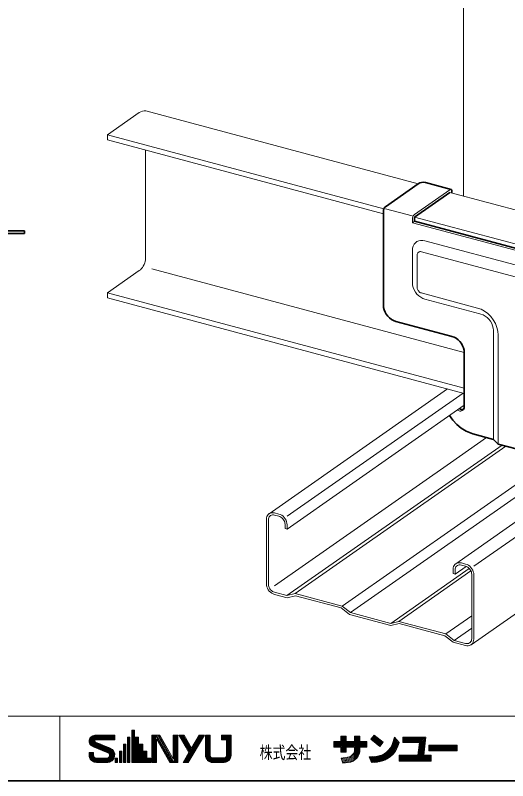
# Model space of a CAD drawing. Units: millimetres on the paper. Extents: x -195 to 195, y -138 to 138.
# Drawn here: x -10.4 to 104.2, y -137.5 to 40.8 of the extents above; entities that cross this region are included whole.
import ezdxf
from ezdxf.enums import TextEntityAlignment as Align

# ---------------------------------------------------------------- set-up
doc = ezdxf.new("R2010")
doc.units = ezdxf.units.MM
for name, color, linetype, lineweight in [('0-2_本体', 7, 'Continuous', 35), ('0-3_野縁受け', 3, 'Continuous', 18), ('0-4_野縁', 6, 'Continuous', 18), ('F-0_図面枠', 4, 'Continuous', 18)]:
    doc.layers.add(name, color=color, linetype=linetype, lineweight=lineweight)
doc.styles.add('ＭＳ ゴシック', font='')
doc.styles.get('ＭＳ ゴシック').set_extended_font_data('MS Gothic')

msp = doc.modelspace()

# ---------------------------------------------------------------- linework, layer by layer
at = {"layer": '0-2_本体'}
for p, q in [((85.081, 1.836), (91.122, 0.218)), ((75.805, -3.786), (83.416, 1.543)), ((90.779, -0.448), (82.567, -6.198)), ((75.314, -4.731), (75.314, -26.731)), ((82.567, -7.198), (82.567, -6.198)), ((82.567, -7.198), (118.78, -16.902)), ((-31.661, -9.444), (-8.261, -9.444)), ((-31.661, -10.044), (-8.261, -10.044)), ((-8.261, -9.444), (-8.261, -10.044)), ((91.01, -33.936), (78.191, -30.502)), ((94.149, -37.778), (94.149, -50.428)), ((96.098, -56.7), (100.911, -57.989)), ((102.023, -59.081), (100.911, -57.989)), ((120.859, -64.127), (102.023, -59.081))]:
    msp.add_line(p, q, dxfattribs=at)
at = {"layer": '0-2_本体', "color": 4, "lineweight": 18}
for p, q in [((82.567, -5.598), (90.771, 0.146)), ((91.01, 0.241), (90.932, 0.228)), ((91.082, 0.234), (91.01, 0.241)), ((75.771, -4.253), (81.971, -5.914)), ((118.78, -17.377), (82.075, -7.542)), ((127.494, -23.112), (84.973, -11.719)), ((83.188, -15.034), (83.188, -22.634)), ((84.154, -14.292), (126.661, -25.682)), ((84.415, -23.962), (84.154, -23.892)), ((84.415, -23.962), (97.214, -27.392)), ((97.751, -28.743), (84.953, -25.313)), ((98.033, -28.818), (97.751, -28.743)), ((98.526, -28.996), (98.033, -28.818)), ((100.239, -30.481), (99.883, -30.016)), ((100.911, -32.568), (100.911, -57.989)), ((102.023, -59.081), (102.023, -33.681)), ((93.527, -51.352), (93.702, -51.276)), ((93.702, -51.276), (93.853, -51.165)), ((93.853, -51.165), (93.977, -51.021))]:
    msp.add_line(p, q, dxfattribs=at)
for points in [[(90.932, 0.228), (90.848, 0.194), (90.771, 0.146)], [(82.567, -5.598), (82.481, -5.666), (82.398, -5.75), (82.321, -5.848), (82.251, -5.957), (82.19, -6.072), (82.141, -6.192), (82.105, -6.312), (82.082, -6.428), (82.075, -6.537), (82.075, -6.542), (82.075, -7.542), (82.567, -7.198)], [(84.973, -11.719), (84.47, -11.631), (83.982, -11.638), (83.524, -11.738), (83.11, -11.928), (82.753, -12.204), (82.463, -12.555), (82.25, -12.973), (82.119, -13.443), (82.075, -13.942), (82.075, -21.563)], [(84.154, -14.292), (83.986, -14.263), (83.823, -14.265), (83.671, -14.299), (83.533, -14.362), (83.414, -14.454), (83.317, -14.571), (83.246, -14.71), (83.202, -14.867), (83.188, -15.034)], [(82.075, -21.563), (82.121, -22.096), (82.253, -22.636)], [(82.253, -22.636), (82.468, -23.166), (82.759, -23.67), (83.118, -24.133), (83.533, -24.541), (83.991, -24.882), (84.48, -25.145), (84.953, -25.313)], [(83.188, -22.634), (83.202, -22.811), (83.245, -22.991), (83.315, -23.168), (83.412, -23.336), (83.53, -23.491), (83.668, -23.628), (83.82, -23.743), (83.983, -23.831), (84.15, -23.891), (84.154, -23.892)], [(99.623, -28.707), (98.861, -28.135), (98.049, -27.691), (97.214, -27.392)], [(99.883, -30.016), (99.47, -29.605), (99.013, -29.262), (98.526, -28.996)], [(102.023, -33.681), (101.953, -32.793), (101.738, -31.894), (101.385, -31.009), (100.904, -30.167), (100.311, -29.391), (99.623, -28.707)], [(100.911, -32.589), (100.868, -32.057), (100.739, -31.517), (100.527, -30.987), (100.239, -30.481)], [(92.509, -51.157), (92.712, -51.27), (92.921, -51.348), (93.131, -51.389), (93.335, -51.39), (93.527, -51.352)]]:
    msp.add_lwpolyline(points, dxfattribs=at)
at = {"layer": '0-2_本体'}
for points in [[(91.166, -0.551), (91.212, -0.432), (91.246, -0.312), (91.265, -0.197), (91.27, -0.089), (91.26, 0.007), (91.235, 0.09), (91.196, 0.157), (91.145, 0.205), (91.082, 0.234)], [(75.805, -3.786), (75.72, -3.854), (75.637, -3.939), (75.559, -4.036), (75.489, -4.145), (75.429, -4.261), (75.379, -4.38), (75.343, -4.5), (75.321, -4.616), (75.314, -4.726), (75.314, -4.731)], [(75.314, -26.731), (75.356, -27.263), (75.485, -27.803), (75.697, -28.333), (75.985, -28.839), (76.341, -29.304), (76.754, -29.715), (77.211, -30.058), (77.698, -30.324), (78.191, -30.502)], [(93.478, -35.669), (93.122, -35.204), (92.709, -34.794), (92.252, -34.45), (91.764, -34.184), (91.261, -34.004), (91.251, -34.001), (91.01, -33.936)], [(94.149, -37.778), (94.107, -37.245), (93.978, -36.706), (93.766, -36.175), (93.478, -35.669)], [(93.001, -50.813), (93.203, -50.926), (93.412, -51.004), (93.622, -51.044), (93.827, -51.046), (93.978, -51.019)], [(93.977, -51.021), (94.069, -50.85), (94.127, -50.656), (94.149, -50.445), (94.149, -50.428)], [(90.7, -52.423), (91.479, -53.545), (92.4, -54.55), (93.434, -55.409), (94.551, -56.094), (95.716, -56.585), (96.098, -56.7)]]:
    msp.add_lwpolyline(points, dxfattribs=at)
msp.add_arc((84.563, -0.095), 2, 75, 125, dxfattribs=at)
at = {"layer": '0-3_野縁受け'}
for p, q in [((93.986, -1.307), (93.986, 51.119)), ((11.088, 12.954), (18.46, 18.117)), ((11.088, 12.954), (11.088, 11.754)), ((75.418, -4.283), (11.088, 12.954)), ((75.314, -5.455), (11.088, 11.754)), ((19.935, 9.384), (19.935, -15.851)), ((126.878, -10.121), (90.779, -0.448)), ((118.885, -15.93), (82.567, -6.198)), ((94.147, -37.784), (21.417, -18.296)), ((11.088, -23.846), (11.088, -25.046)), ((94.149, -47.302), (11.088, -25.046))]:
    msp.add_line(p, q, dxfattribs=at)
for points in [[(83.412, 1.526), (19.977, 18.523), (19.619, 18.562), (19.225, 18.495), (18.807, 18.326), (18.46, 18.117)], [(18.46, -18.683), (18.716, -18.479), (18.965, -18.227), (19.198, -17.934), (19.408, -17.608), (19.59, -17.261), (19.737, -16.902), (19.846, -16.543), (19.912, -16.194), (19.935, -15.866), (19.935, -15.851)], [(94.149, -46.102), (11.088, -23.846), (18.46, -18.683)]]:
    msp.add_lwpolyline(points, dxfattribs=at)
at = {"layer": '0-4_野縁'}
for p, q in [((90.2, -46.244), (48.679, -75.317)), ((52.889, -75.899), (93.846, -47.221)), ((94.149, -50.009), (52.889, -78.899)), ((171.552, -52.748), (95.736, -105.835)), ((90.949, -63.444), (99.34, -57.568)), ((133.667, -57.89), (92.145, -86.964)), ((102.938, -59.326), (52.859, -94.391)), ((103.837, -59.567), (54.791, -93.909)), ((96.355, -87.546), (137.313, -58.867)), ((90.949, -63.444), (49.991, -92.123)), ((114.754, -62.492), (65.708, -96.834)), ((117.719, -63.286), (67.64, -98.352)), ((48.059, -76.605), (48.059, -91.605)), ((49.991, -75.123), (50.957, -75.382)), ((49.991, -75.623), (50.957, -75.882)), ((48.542, -76.735), (48.542, -91.735)), ((52.406, -77.77), (52.406, -78.77)), ((52.889, -77.899), (52.889, -78.899)), ((52.406, -78.77), (52.889, -78.899)), ((93.458, -86.77), (94.424, -87.029)), ((93.458, -87.27), (94.424, -87.529)), ((95.296, -88.056), (77.007, -100.862)), ((95.699, -88.644), (78.939, -100.38)), ((91.526, -88.252), (91.526, -89.252)), ((94.583, -87.579), (92.009, -89.382)), ((92.009, -88.382), (92.009, -89.382)), ((92.009, -89.382), (91.526, -89.252)), ((95.872, -89.417), (95.872, -104.417)), ((96.355, -89.546), (96.355, -104.546)), ((49.991, -93.623), (52.859, -94.391)), ((49.991, -94.123), (52.889, -94.899)), ((54.791, -93.909), (52.859, -94.391)), ((54.821, -94.417), (52.889, -94.899)), ((54.821, -94.417), (65.446, -97.264)), ((65.446, -97.264), (67.378, -98.782)), ((67.378, -98.782), (77.037, -101.37)), ((95.872, -99.092), (89.856, -103.305)), ((78.939, -100.38), (77.007, -100.862)), ((78.969, -100.888), (77.037, -101.37)), ((78.969, -100.888), (89.594, -103.735)), ((95.872, -101.963), (91.788, -104.822)), ((89.594, -103.735), (91.526, -105.252)), ((91.788, -104.822), (94.424, -105.529)), ((91.526, -105.252), (94.424, -106.029))]:
    msp.add_line(p, q, dxfattribs=at)
for points in [[(49.991, -75.123), (49.655, -75.067), (49.33, -75.073), (49.025, -75.142), (48.749, -75.271), (48.511, -75.456), (48.318, -75.692), (48.176, -75.971), (48.088, -76.285), (48.059, -76.605)], [(49.991, -75.623), (49.739, -75.581), (49.495, -75.586), (49.266, -75.637), (49.06, -75.734), (48.881, -75.873), (48.736, -76.05), (48.629, -76.259), (48.564, -76.495), (48.542, -76.735)], [(52.889, -77.899), (52.863, -77.545), (52.779, -77.186), (52.64, -76.833), (52.449, -76.496), (52.213, -76.186), (51.939, -75.913), (51.636, -75.684), (51.311, -75.507), (50.976, -75.387), (50.957, -75.382)], [(52.406, -77.77), (52.386, -77.504), (52.323, -77.235), (52.219, -76.97), (52.076, -76.717), (51.899, -76.485), (51.694, -76.28), (51.466, -76.109), (51.223, -75.976), (50.971, -75.886), (50.957, -75.882)], [(93.458, -86.77), (93.122, -86.714), (92.797, -86.72), (92.492, -86.789), (92.216, -86.918), (91.978, -87.103), (91.784, -87.339), (91.642, -87.618), (91.555, -87.932), (91.526, -88.252)], [(93.458, -87.27), (93.206, -87.228), (92.962, -87.233), (92.733, -87.284), (92.526, -87.381), (92.348, -87.52), (92.203, -87.697), (92.096, -87.906), (92.031, -88.142), (92.009, -88.382)], [(96.355, -89.546), (96.329, -89.192), (96.245, -88.833), (96.106, -88.479), (95.916, -88.143), (95.68, -87.833), (95.406, -87.56), (95.102, -87.331), (94.778, -87.154), (94.443, -87.034), (94.424, -87.029)], [(95.872, -89.417), (95.853, -89.151), (95.79, -88.882), (95.686, -88.617), (95.543, -88.364), (95.366, -88.132), (95.16, -87.927), (94.933, -87.755), (94.689, -87.623), (94.438, -87.532), (94.424, -87.529)], [(48.059, -91.605), (48.085, -91.96), (48.169, -92.319), (48.308, -92.672), (48.499, -93.009), (48.734, -93.318), (49.008, -93.592), (49.312, -93.821), (49.637, -93.998), (49.972, -94.118), (49.991, -94.123)], [(48.542, -91.735), (48.562, -92), (48.625, -92.27), (48.729, -92.535), (48.872, -92.787), (49.049, -93.02), (49.254, -93.225), (49.482, -93.396), (49.725, -93.529), (49.977, -93.619), (49.991, -93.623)], [(54.791, -93.909), (65.708, -96.834), (67.64, -98.352), (77.007, -100.862)], [(78.939, -100.38), (89.856, -103.305), (91.788, -104.822)], [(94.424, -105.529), (94.675, -105.571), (94.919, -105.566), (95.148, -105.514), (95.355, -105.418), (95.534, -105.279), (95.678, -105.102), (95.785, -104.892), (95.85, -104.657), (95.872, -104.417)], [(94.424, -106.029), (94.759, -106.085), (95.084, -106.078), (95.39, -106.01), (95.665, -105.881), (95.903, -105.696), (96.097, -105.46), (96.239, -105.18), (96.326, -104.866), (96.355, -104.546)]]:
    msp.add_lwpolyline(points, dxfattribs=at)
at = {"layer": 'F-0_図面枠'}
for p, q in [((-194.75, -122.5), (194.75, -122.5)), ((0, -122.5), (0, -137.5)), ((16.726, -125.729), (17.326, -125.729)), ((16.726, -133.256), (16.726, -125.729)), ((16.937, -133.256), (16.937, -125.729)), ((17.148, -133.256), (17.148, -125.729)), ((17.326, -127.394), (17.326, -125.729)), ((6.768, -128.316), (8.109, -128.316)), ((6.779, -128.105), (8.137, -128.105)), ((6.824, -127.894), (12.763, -127.894)), ((6.906, -127.683), (12.763, -127.683)), ((7.035, -127.472), (12.763, -127.472)), ((7.23, -127.261), (12.763, -127.261)), ((7.557, -127.05), (12.763, -127.05)), ((8.1, -126.928), (12.763, -126.928)), ((8.358, -127.961), (12.763, -127.961)), ((12.763, -127.961), (12.763, -126.928)), ((15.76, -127.394), (16.305, -127.394)), ((15.76, -133.256), (15.76, -127.394)), ((15.971, -133.256), (15.971, -127.394)), ((16.182, -133.256), (16.182, -127.394)), ((16.305, -133.256), (16.305, -127.394)), ((17.326, -127.394), (18.292, -127.394)), ((17.359, -133.256), (17.359, -127.394)), ((17.57, -133.256), (17.57, -127.394)), ((17.781, -133.256), (17.781, -127.394)), ((17.992, -133.256), (17.992, -127.394)), ((18.203, -133.256), (18.203, -127.394)), ((18.292, -129.015), (18.292, -127.394)), ((21.422, -126.928), (23.254, -126.928)), ((21.422, -133.256), (21.422, -126.928)), ((21.633, -133.256), (21.633, -126.928)), ((21.844, -133.256), (21.844, -126.928)), ((22.055, -133.256), (22.055, -126.928)), ((22.26, -126.904), (25.828, -133.256)), ((22.266, -133.256), (22.266, -126.928)), ((22.488, -133.256), (22.488, -127.741)), ((22.488, -127.741), (25.586, -133.256)), ((22.516, -126.928), (26.069, -133.256)), ((22.758, -126.928), (26.312, -133.256)), ((23, -126.928), (26.468, -133.105)), ((23.254, -126.928), (26.352, -132.444)), ((26.352, -132.444), (26.352, -126.928)), ((26.352, -126.928), (27.418, -126.928)), ((26.574, -133.256), (26.574, -126.928)), ((26.785, -133.256), (26.785, -126.928)), ((26.996, -133.256), (26.996, -126.928)), ((27.207, -133.256), (27.207, -126.928)), ((27.418, -133.256), (27.418, -126.928)), ((27.651, -126.928), (28.89, -126.928)), ((27.651, -126.928), (30.028, -130.934)), ((27.896, -126.928), (30.28, -130.945)), ((28.141, -126.928), (30.403, -130.738)), ((28.387, -126.928), (30.526, -130.532)), ((28.632, -126.928), (30.648, -130.325)), ((28.89, -126.928), (30.648, -129.89)), ((28.908, -133.256), (32.664, -126.928)), ((29.153, -133.256), (32.91, -126.928)), ((29.399, -133.256), (33.155, -126.928)), ((29.644, -133.256), (33.4, -126.928)), ((29.889, -133.256), (33.646, -126.928)), ((30.648, -129.89), (32.406, -126.928)), ((32.406, -126.928), (33.646, -126.928)), ((33.879, -131.591), (33.879, -126.928)), ((33.879, -126.928), (34.945, -126.928)), ((34.09, -131.719), (34.09, -126.928)), ((34.301, -131.719), (34.301, -126.928)), ((34.512, -131.719), (34.512, -126.928)), ((34.723, -131.719), (34.723, -126.928)), ((34.945, -131.591), (34.945, -126.928)), ((37.609, -126.928), (39.874, -126.928)), ((37.609, -127.994), (37.609, -126.928)), ((37.609, -127.994), (38.808, -127.994)), ((37.82, -127.994), (37.82, -126.928)), ((38.031, -127.994), (38.031, -126.928)), ((38.242, -127.994), (38.242, -126.928)), ((38.453, -127.994), (38.453, -126.928)), ((38.664, -127.994), (38.664, -126.928)), ((38.808, -131.591), (38.808, -127.994)), ((38.875, -127.994), (38.875, -126.928)), ((39.03, -131.719), (39.03, -126.928)), ((39.241, -131.719), (39.241, -126.928)), ((39.452, -131.719), (39.452, -126.928)), ((39.663, -131.719), (39.663, -126.928)), ((39.874, -131.591), (39.874, -126.928)), ((65.411, -128.373), (65.411, -127.121)), ((65.411, -127.121), (66.663, -127.121)), ((65.622, -130.845), (65.622, -127.121)), ((65.833, -130.845), (65.833, -127.121)), ((66.043, -130.845), (66.043, -127.121)), ((66.254, -130.845), (66.254, -127.121)), ((66.465, -130.845), (66.465, -127.121)), ((66.663, -128.373), (66.663, -127.121)), ((68.608, -127.121), (69.86, -127.121)), ((68.608, -128.373), (68.608, -127.121)), ((68.819, -132.531), (68.819, -127.121)), ((69.03, -132.324), (69.03, -127.121)), ((69.241, -132.072), (69.241, -127.121)), ((69.452, -131.751), (69.452, -127.121)), ((69.663, -131.301), (69.663, -127.121)), ((69.86, -128.373), (69.86, -127.121)), ((72.359, -127.85), (73.123, -126.857)), ((72.359, -127.85), (74.502, -129.498)), ((72.488, -127.683), (74.63, -129.33)), ((72.617, -127.515), (74.759, -129.163)), ((72.745, -127.348), (74.888, -128.996)), ((72.874, -127.181), (75.016, -128.829)), ((73.003, -127.014), (75.145, -128.662)), ((73.123, -126.857), (75.265, -128.505)), ((77.18, -129.484), (78.746, -128.336)), ((77.362, -129.088), (78.608, -128.175)), ((77.487, -128.735), (78.47, -128.014)), ((77.517, -128.636), (77.902, -127.351)), ((77.588, -128.4), (78.333, -127.854)), ((77.688, -128.065), (78.195, -127.693)), ((77.789, -127.729), (78.057, -127.533)), ((77.902, -127.351), (78.952, -128.577)), ((79.838, -128.604), (79.838, -127.351)), ((79.838, -127.351), (85.208, -127.351)), ((79.838, -127.562), (84.973, -127.562)), ((79.838, -127.773), (84.738, -127.773)), ((79.838, -127.984), (84.503, -127.984)), ((79.838, -128.195), (84.268, -128.195)), ((83.888, -131.689), (84.268, -128.195)), ((84.1, -131.689), (84.503, -127.984)), ((84.312, -131.689), (84.738, -127.773)), ((84.524, -131.689), (84.973, -127.562)), ((84.749, -131.57), (85.208, -127.351)), ((6.791, -128.527), (8.322, -128.527)), ((6.848, -128.738), (8.83, -128.738)), ((6.946, -128.949), (9.338, -128.949)), ((7.095, -129.16), (9.847, -129.16)), ((7.324, -129.371), (10.355, -129.371)), ((7.601, -129.526), (11.134, -130.991)), ((7.735, -129.582), (10.864, -129.582)), ((8.243, -129.793), (11.372, -129.793)), ((8.275, -128.508), (11.695, -129.926)), ((8.752, -130.003), (11.857, -130.003)), ((14.795, -133.256), (14.795, -129.015)), ((14.795, -129.015), (15.338, -129.015)), ((15.006, -133.256), (15.006, -129.015)), ((15.216, -133.256), (15.216, -129.015)), ((15.338, -133.256), (15.338, -129.015)), ((18.292, -129.015), (19.258, -129.015)), ((18.414, -133.256), (18.414, -129.015)), ((18.625, -133.256), (18.625, -129.015)), ((18.836, -133.256), (18.836, -129.015)), ((19.047, -133.256), (19.047, -129.015)), ((19.258, -130.636), (19.258, -129.015)), ((63.73, -128.373), (65.411, -128.373)), ((63.73, -129.691), (63.73, -128.373)), ((63.73, -128.426), (71.475, -128.426)), ((63.73, -128.637), (71.475, -128.637)), ((63.73, -128.848), (71.475, -128.848)), ((63.73, -129.059), (71.475, -129.059)), ((63.73, -129.27), (71.475, -129.27)), ((63.73, -129.48), (71.475, -129.48)), ((63.73, -129.691), (65.411, -129.691)), ((65.411, -130.845), (65.411, -129.691)), ((66.663, -128.373), (68.608, -128.373)), ((66.663, -129.691), (68.608, -129.691)), ((66.663, -130.845), (66.663, -129.691)), ((68.608, -130.22), (68.608, -129.691)), ((69.86, -128.373), (71.475, -128.373)), ((69.86, -129.691), (71.475, -129.691)), ((69.86, -130.215), (69.86, -129.691)), ((71.475, -129.691), (71.475, -128.373)), ((73.132, -133.235), (78.801, -129.079)), ((73.533, -133.203), (78.687, -129.425)), ((73.939, -133.167), (78.536, -129.797)), ((74.502, -129.498), (75.265, -128.505)), ((76.271, -130.673), (78.902, -128.744)), ((76.895, -129.953), (78.884, -128.496)), ((78.798, -129.092), (78.952, -128.577)), ((79.838, -128.406), (84.032, -128.406)), ((79.838, -128.604), (83.679, -128.604)), ((83.357, -131.57), (83.679, -128.604)), ((83.463, -131.689), (83.809, -128.512)), ((83.675, -131.689), (84.032, -128.406)), ((85.903, -130.548), (85.903, -129.23)), ((85.903, -129.23), (92.495, -129.23)), ((85.903, -129.388), (92.495, -129.388)), ((85.903, -129.599), (92.495, -129.599)), ((85.903, -129.81), (92.495, -129.81)), ((85.903, -130.021), (92.495, -130.021)), ((92.495, -130.548), (92.495, -129.23)), ((6.768, -130.925), (7.8, -130.925)), ((6.768, -131.524), (6.768, -130.925)), ((6.769, -131.058), (7.801, -131.058)), ((6.769, -131.269), (7.801, -131.269)), ((6.769, -131.48), (7.801, -131.48)), ((6.776, -131.691), (7.814, -131.691)), ((6.809, -131.902), (7.896, -131.902)), ((7.8, -131.558), (7.8, -130.925)), ((9.26, -130.214), (12.162, -130.214)), ((9.769, -130.425), (12.369, -130.425)), ((10.277, -130.636), (12.517, -130.636)), ((10.786, -130.847), (12.625, -130.847)), ((11.27, -131.058), (12.699, -131.058)), ((11.475, -131.269), (12.744, -131.269)), ((11.483, -131.902), (12.721, -131.902)), ((11.554, -131.48), (12.762, -131.48)), ((11.556, -131.691), (12.755, -131.691)), ((13.829, -130.636), (14.373, -130.636)), ((13.829, -133.256), (13.829, -130.636)), ((14.04, -133.256), (14.04, -130.636)), ((14.251, -133.256), (14.251, -130.636)), ((14.373, -133.256), (14.373, -130.636)), ((19.258, -130.636), (20.223, -130.636)), ((19.258, -133.256), (19.258, -130.636)), ((19.469, -133.256), (19.469, -130.636)), ((19.679, -133.256), (19.679, -130.636)), ((19.89, -133.256), (19.89, -130.636)), ((20.101, -133.256), (20.101, -130.636)), ((20.223, -132.257), (20.223, -130.636)), ((28.65, -133.256), (30.028, -130.934)), ((33.879, -131.613), (33.901, -131.613)), ((33.884, -131.719), (34.958, -131.719)), ((33.914, -131.93), (35.049, -131.93)), ((38.703, -131.93), (39.839, -131.93)), ((38.794, -131.719), (39.869, -131.719)), ((65.411, -130.845), (66.663, -130.845)), ((66.993, -132.047), (69.376, -131.751)), ((67.811, -131.733), (69.35, -131.541)), ((68.101, -131.484), (69.324, -131.332)), ((68.29, -131.248), (69.298, -131.123)), ((68.502, -132.62), (68.502, -130.827)), ((68.608, -132.62), (68.608, -130.223)), ((71.97, -131.966), (73.555, -131.837)), ((72.064, -132.187), (72.415, -131.93)), ((72.148, -132.387), (72.816, -131.897)), ((72.233, -132.586), (73.217, -131.865)), ((72.318, -132.785), (73.619, -131.832)), ((72.403, -132.985), (74.05, -131.777)), ((72.487, -133.184), (74.584, -131.648)), ((72.73, -133.268), (75.458, -131.269)), ((74.393, -133.096), (78.332, -130.209)), ((74.932, -132.962), (78.042, -130.683)), ((75.664, -132.687), (77.559, -131.298)), ((78.949, -132.954), (78.949, -131.57)), ((78.949, -131.57), (83.357, -131.57)), ((78.949, -131.689), (86.397, -131.689)), ((78.949, -131.9), (86.397, -131.9)), ((84.749, -131.57), (86.397, -131.57)), ((85.903, -130.232), (92.495, -130.232)), ((85.903, -130.443), (92.495, -130.443)), ((85.903, -130.548), (92.495, -130.548)), ((86.397, -132.954), (86.397, -131.57)), ((6.871, -132.113), (8.098, -132.113)), ((6.963, -132.324), (12.568, -132.324)), ((7.093, -132.535), (12.438, -132.535)), ((7.272, -132.746), (12.26, -132.746)), ((7.526, -132.957), (12.005, -132.957)), ((7.952, -133.168), (11.579, -133.168)), ((8.466, -132.224), (11, -132.224)), ((8.5, -133.256), (11.175, -133.256)), ((11.29, -132.113), (12.66, -132.113)), ((12.863, -133.256), (12.863, -132.257)), ((12.863, -132.257), (13.407, -132.257)), ((12.863, -133.256), (13.407, -133.256)), ((13.039, -133.256), (13.039, -132.257)), ((13.25, -133.256), (13.25, -132.257)), ((13.407, -133.256), (13.407, -132.257)), ((13.829, -133.256), (14.373, -133.256)), ((14.795, -133.256), (15.338, -133.256)), ((15.76, -133.256), (16.305, -133.256)), ((16.726, -133.256), (21.189, -133.256)), ((20.223, -132.257), (21.189, -132.257)), ((20.312, -133.256), (20.312, -132.257)), ((20.523, -133.256), (20.523, -132.257)), ((20.734, -133.256), (20.734, -132.257)), ((20.945, -133.256), (20.945, -132.257)), ((21.156, -133.256), (21.156, -132.257)), ((21.189, -133.256), (21.189, -132.257)), ((21.422, -133.256), (22.488, -133.256)), ((25.586, -133.256), (27.418, -133.256)), ((28.65, -133.256), (29.889, -133.256)), ((33.972, -132.141), (35.305, -132.141)), ((34.063, -132.351), (39.69, -132.351)), ((34.192, -132.562), (39.561, -132.562)), ((34.372, -132.773), (39.381, -132.773)), ((34.632, -132.984), (39.121, -132.984)), ((35.097, -133.195), (38.655, -133.195)), ((35.544, -132.191), (38.209, -132.191)), ((35.544, -133.256), (38.209, -133.256)), ((38.448, -132.141), (39.781, -132.141)), ((65.462, -132.238), (66.986, -132.048)), ((65.462, -132.238), (65.872, -133.449)), ((65.531, -132.442), (69.313, -131.971)), ((65.6, -132.646), (69.134, -132.206)), ((65.669, -132.85), (68.91, -132.446)), ((65.738, -133.054), (68.617, -132.695)), ((65.807, -133.258), (68.197, -132.96)), ((65.872, -133.449), (67.154, -133.289)), ((71.97, -131.966), (72.53, -133.284)), ((72.53, -133.284), (73.846, -133.178)), ((78.949, -132.111), (86.397, -132.111)), ((78.949, -132.322), (86.397, -132.322)), ((78.949, -132.533), (86.397, -132.533)), ((78.949, -132.744), (86.397, -132.744)), ((78.949, -132.954), (86.397, -132.954))]:
    msp.add_line(p, q, dxfattribs=at)
at = {"layer": 'F-0_図面枠', "color": 7, "lineweight": 35}
msp.add_lwpolyline([(-194.75, 137.5), (-194.75, -137.5), (194.75, -137.5)], dxfattribs=at)
at = {"layer": 'F-0_図面枠'}
for centre, radius, start, end in [((8.118, -128.279), 1.35, 90.76968, 251.60579), ((8.384, -128.245), 0.284, 92.62549, 247.52919), ((11.032, -131.525), 1.731, 269.93188, 67.46921), ((73.281, -127.446), 4.4, 273.5696, 344.30289), ((73.277, -127.442), 5.762, 273.9684, 344.73839), ((8.5, -131.524), 1.732, 179.99979, 270.00009), ((8.466, -131.558), 0.666, 179.99979, 270.00009), ((10.932, -131.592), 0.632, 267.5421, 69.85329), ((35.544, -131.591), 1.665, 179.99979, 270.00009), ((35.544, -131.591), 0.6, 179.99979, 270.00009), ((38.209, -131.591), 0.6, 270.00009, 0), ((38.209, -131.591), 1.665, 270.00009, 0), ((66.757, -130.211), 1.851, 277.12369, 0.28418), ((66.757, -130.211), 3.103, 277.45369, 359.92859)]:
    msp.add_arc(centre, radius, start, end, dxfattribs=at)

# ---------------------------------------------------------------- texts
at = {"layer": 'F-0_図面枠', "color": 7, "style": 'ＭＳ ゴシック', "width": 0.75}
msp.add_text('株式会社', height=2.933, dxfattribs=at).set_placement((46.49, -133.275), align=Align.BOTTOM_LEFT)

doc.saveas('drawing.dxf')
